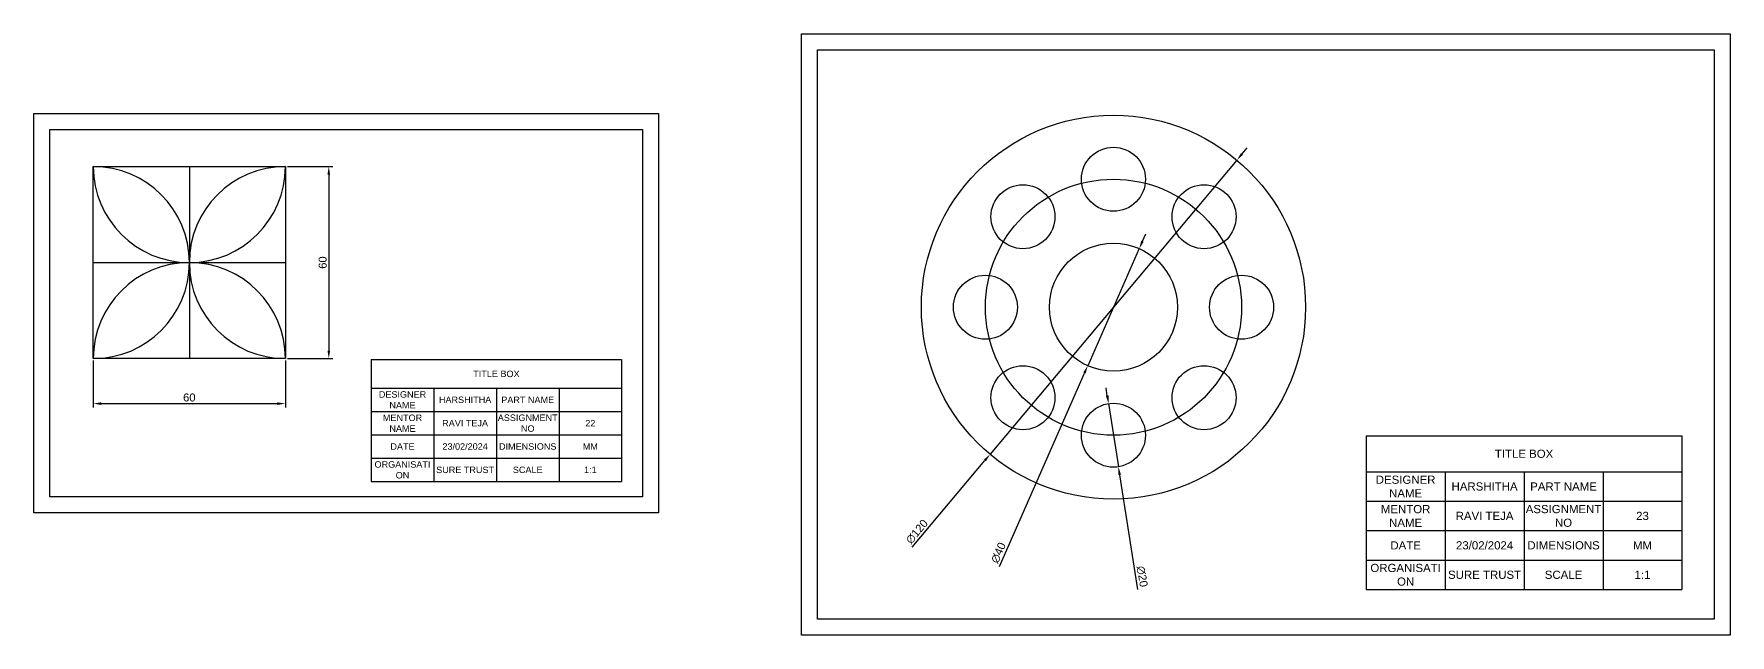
# Model space of a CAD drawing. Header units: millimetres. Extents: x 8176 to 10511, y 8428 to 8668.
# Drawn here: x 9981 to 10511, y 8457 to 8645 of the extents above; entities that cross this region are included whole.
import ezdxf

# ---------------------------------------------------------------- set-up
doc = ezdxf.new("R2010")
doc.units = ezdxf.units.MM
doc.styles.get("Standard").update_dxf_attribs({"font": 'arial.ttf'})
doc.dimstyles.new('ISO-25', dxfattribs={"dimtxt": 2.5, "dimasz": 2.5, "dimexe": 1.25, "dimexo": 0.625, "dimtad": 1, "dimtxsty": 'Standard', "dimcen": 2.5, "dimclre": 4, "dimclrt": 4, "dimadec": 0, "dimazin": 0, "dimtfac": 1, "dimtmove": 0, "dimatfit": 3, "dimfxl": 1, "dimarcsym": 0})

# ---------------------------------------------------------------- blocks, each defined once
blk = doc.blocks.new('*U17')
blk.add_circle((0, 0), 10)
blk = doc.blocks.new('*U18')
at = {"color": 0, "linetype": 'ByBlock', "lineweight": -2, "transparency": 16777216}
for p, rotation in [((8856.08, 8596.34), 90), ((8827.8, 8584.62), 135), ((8884.37, 8584.62), 45), ((8816.08, 8556.34), 180), ((8827.8, 8528.06), 225), ((8884.37, 8528.06), 315), ((8856.08, 8516.34), 270)]:
    blk.add_blockref('*U17', p, dxfattribs=dict(at, rotation=rotation))
blk.add_blockref('*U17', (8896.08, 8556.34), dxfattribs=at)
blk = doc.blocks.new('*D19')
at = {"color": 0, "lineweight": -2, "transparency": 16777216}
for p, q in [((10356.89, 8605.82), (10279.79, 8513.87)), ((10358.5, 8607.74), (10360.1, 8609.65)), ((10255.41, 8484.79), (10278.18, 8511.95))]:
    blk.add_line(p, q, dxfattribs=at)
at = {"color": 0, "transparency": 16777216}
for points in [[(10358.18, 8608), (10358.82, 8607.47), (10356.89, 8605.82)], [(10277.86, 8512.22), (10278.5, 8511.68), (10279.79, 8513.87)]]:
    blk.add_solid(points, dxfattribs=at)
at = {"layer": 'Defpoints', "color": 0, "transparency": 16777216}
for p in [(10356.89, 8605.82), (10279.79, 8513.87)]:
    blk.add_point(p, dxfattribs=at)
at = {"color": 4, "transparency": 16777216, "insert": (10256.95, 8489.69), "char_height": 2.5, "attachment_point": 5, "rotation": 50.0221}
blk.add_mtext('∅120', dxfattribs=at)
blk = doc.blocks.new('*D20')
at = {"color": 0, "lineweight": -2, "transparency": 16777216}
for p, q in [((10316.4, 8532.19), (10316.01, 8534.66)), ((10316.78, 8529.72), (10319.9, 8509.96)), ((10325.93, 8471.64), (10320.28, 8507.49))]:
    blk.add_line(p, q, dxfattribs=at)
at = {"color": 0, "transparency": 16777216}
for points in [[(10316.81, 8532.26), (10315.98, 8532.13), (10316.78, 8529.72)], [(10320.7, 8507.56), (10319.87, 8507.43), (10319.9, 8509.96)]]:
    blk.add_solid(points, dxfattribs=at)
at = {"layer": 'Defpoints', "color": 0, "transparency": 16777216}
for p in [(10316.78, 8529.72), (10319.9, 8509.96)]:
    blk.add_point(p, dxfattribs=at)
at = {"color": 4, "transparency": 16777216, "insert": (10327.29, 8475.67), "char_height": 2.5, "attachment_point": 5, "rotation": 278.9493}
blk.add_mtext('∅20', dxfattribs=at)
blk = doc.blocks.new('*D21')
at = {"color": 0, "lineweight": -2, "transparency": 16777216}
for p, q in [((10326.39, 8578.15), (10310.29, 8541.54)), ((10327.4, 8580.44), (10328.41, 8582.73)), ((10282.69, 8478.82), (10309.28, 8539.25))]:
    blk.add_line(p, q, dxfattribs=at)
at = {"color": 0, "transparency": 16777216}
for points in [[(10327.02, 8580.61), (10327.78, 8580.27), (10326.39, 8578.15)], [(10308.9, 8539.42), (10309.66, 8539.08), (10310.29, 8541.54)]]:
    blk.add_solid(points, dxfattribs=at)
at = {"layer": 'Defpoints', "color": 0, "transparency": 16777216}
for p in [(10326.39, 8578.15), (10310.29, 8541.54)]:
    blk.add_point(p, dxfattribs=at)
at = {"color": 4, "transparency": 16777216, "insert": (10282.41, 8483.07), "char_height": 2.5, "attachment_point": 5, "rotation": 66.2519}
blk.add_mtext('∅40', dxfattribs=at)
blk = doc.blocks.new('*D32')
at = {"color": 4, "lineweight": -2, "transparency": 16777216}
for p, q in [((9999.66, 8543.16), (9999.66, 8528.46)), ((10059.66, 8543.16), (10059.66, 8528.46))]:
    blk.add_line(p, q, dxfattribs=at)
at = {"color": 0, "lineweight": -2, "transparency": 16777216}
blk.add_line((10002.16, 8529.71), (10057.16, 8529.71), dxfattribs=at)
at = {"color": 0, "transparency": 16777216}
for points in [[(10002.16, 8530.13), (10002.16, 8529.3), (9999.66, 8529.71)], [(10057.16, 8530.13), (10057.16, 8529.3), (10059.66, 8529.71)]]:
    blk.add_solid(points, dxfattribs=at)
at = {"layer": 'Defpoints', "color": 0, "transparency": 16777216}
for p in [(9999.66, 8543.79), (10059.66, 8543.79), (10059.66, 8529.71)]:
    blk.add_point(p, dxfattribs=at)
at = {"color": 4, "transparency": 16777216, "insert": (10029.66, 8531.61), "char_height": 2.5, "attachment_point": 5}
blk.add_mtext('60', dxfattribs=at)
blk = doc.blocks.new('*D33')
at = {"color": 4, "lineweight": -2, "transparency": 16777216}
for p, q in [((10060.29, 8603.79), (10074.48, 8603.79)), ((10060.29, 8543.79), (10074.48, 8543.79))]:
    blk.add_line(p, q, dxfattribs=at)
at = {"color": 0, "lineweight": -2, "transparency": 16777216}
blk.add_line((10073.23, 8601.29), (10073.23, 8546.29), dxfattribs=at)
at = {"color": 0, "transparency": 16777216}
for points in [[(10072.81, 8601.29), (10073.64, 8601.29), (10073.23, 8603.79)], [(10072.81, 8546.29), (10073.64, 8546.29), (10073.23, 8543.79)]]:
    blk.add_solid(points, dxfattribs=at)
at = {"layer": 'Defpoints', "color": 0, "transparency": 16777216}
for p in [(10059.66, 8603.79), (10059.66, 8543.79), (10073.23, 8543.79)]:
    blk.add_point(p, dxfattribs=at)
at = {"color": 4, "transparency": 16777216, "insert": (10071.32, 8573.79), "char_height": 2.5, "attachment_point": 5, "rotation": 90}
blk.add_mtext('60', dxfattribs=at)
blk = doc.blocks.new('*T48')
at = {"color": 0, "linetype": 'ByBlock', "lineweight": -2, "transparency": 16777216}
for p, q in [((0, 0), (98.65, 0)), ((0, 0), (0, -48.05)), ((98.65, 0), (98.65, -48.05)), ((0, -11.25), (98.65, -11.25)), ((24.66, -11.25), (24.66, -48.05)), ((49.32, -11.25), (49.32, -48.05)), ((73.99, -11.25), (73.99, -48.05)), ((0, -20.45), (98.65, -20.45)), ((0, -29.65), (98.65, -29.65)), ((0, -38.85), (98.65, -38.85)), ((0, -48.05), (98.65, -48.05))]:
    blk.add_line(p, q, dxfattribs=at)
blk = doc.blocks.new('*T50')
at = {"color": 0, "linetype": 'ByBlock', "lineweight": -2, "transparency": 16777216}
for p, q in [((0, 0), (78.23, 0)), ((0, 0), (0, -38.11)), ((78.23, 0), (78.23, -38.11)), ((0, -8.92), (78.23, -8.92)), ((19.56, -8.92), (19.56, -38.11)), ((39.12, -8.92), (39.12, -38.11)), ((58.67, -8.92), (58.67, -38.11)), ((0, -16.22), (78.23, -16.22)), ((0, -23.51), (78.23, -23.51)), ((0, -30.81), (78.23, -30.81)), ((0, -38.11), (78.23, -38.11))]:
    blk.add_line(p, q, dxfattribs=at)

msp = doc.modelspace()

# ---------------------------------------------------------------- linework, layer by layer
for p, q in [((10029.664, 8603.79), (10029.664, 8543.79)), ((9999.664, 8573.79), (10059.664, 8573.79))]:
    msp.add_line(p, q)
for points in [[(10220.852, 8645.267), (10510.949, 8645.267), (10510.949, 8457.353), (10220.852, 8457.353)], [(10225.852, 8640.267), (10505.949, 8640.267), (10505.949, 8462.353), (10225.852, 8462.353)], [(9981.116, 8620.341), (10176.192, 8620.341), (10176.192, 8495.606), (9981.116, 8495.606)], [(9986.116, 8615.341), (10171.192, 8615.341), (10171.192, 8500.606), (9986.116, 8500.606)], [(9999.664, 8603.79), (10059.664, 8603.79), (10059.664, 8543.79), (9999.664, 8543.79)]]:
    msp.add_lwpolyline(points, close=True)
for radius in [60, 40, 20]:
    msp.add_circle((10318.34, 8559.843), radius)
for centre, start, end in [((9999.664, 8573.79), 270, 90), ((10029.664, 8603.79), 180, 0), ((10059.664, 8573.79), 90, 270), ((10029.664, 8543.79), 0, 180)]:
    msp.add_arc(centre, 30, start, end)

# ---------------------------------------------------------------- block references
for name, p in [('*U18', (1462.257, 3.502)), ('*T50', (10086.472, 8543.452)), ('*T48', (10397.27, 8519.645))]:
    msp.add_blockref(name, p)

# ---------------------------------------------------------------- texts
at = {"attachment_point": 5}
for s, width, gutter_width, insert, char_height in [('TITLE BOX', 78.23152, 10.135, (10125.588, 8538.992), 2.027), ('DESIGNER NAME', 19.55788, 10.135, (10096.251, 8530.884), 2.02704), ('HARSHITHA', 19.55788, 10.135, (10115.809, 8530.884), 2.027), ('PART NAME', 19.55788, 10.135, (10135.367, 8530.884), 2.027), ('MENTOR NAME', 19.55788, 10.135, (10096.251, 8523.587), 2.02704), ('ASSIGNMENT NO', 19.55788, 10.135, (10135.367, 8523.587), 2.02704), ('RAVI TEJA', 19.55788, 10.135, (10115.809, 8523.587), 2.027), ('22', 19.55788, 10.135, (10154.925, 8523.587), 2.027), ('DATE', 19.55788, 10.135, (10096.251, 8516.29), 2.027), ('23/02/2024', 19.55788, 10.135, (10115.809, 8516.29), 2.027), ('DIMENSIONS', 19.55788, 10.135, (10135.367, 8516.29), 2.027), ('MM', 19.55788, 10.135, (10154.925, 8516.29), 2.027), ('TITLE BOX', 98.64775, 12.78, (10446.594, 8514.021), 2.556), ('ORGANISATI\\PON', 19.55788, 10.135, (10096.251, 8508.992), 2.027), ('SURE TRUST', 19.55788, 10.135, (10115.809, 8508.992), 2.027), ('SCALE', 19.55788, 10.135, (10135.367, 8508.992), 2.027), ('1:1', 19.55788, 10.135, (10154.925, 8508.992), 2.027), ('DESIGNER NAME', 24.66194, 12.78, (10409.601, 8503.797), 2.55604), ('HARSHITHA', 24.66194, 12.78, (10434.263, 8503.797), 2.556), ('PART NAME', 24.66194, 12.78, (10458.925, 8503.797), 2.556), ('MENTOR NAME', 24.66194, 12.78, (10409.601, 8494.596), 2.55604), ('RAVI TEJA', 24.66194, 12.78, (10434.263, 8494.596), 2.556), ('ASSIGNMENT NO', 24.66194, 12.78, (10458.925, 8494.596), 2.55604), ('23', 24.66194, 12.78, (10483.587, 8494.596), 2.556), ('DATE', 24.66194, 12.78, (10409.601, 8485.394), 2.556), ('23/02/2024', 24.66194, 12.78, (10434.263, 8485.394), 2.556), ('DIMENSIONS', 24.66194, 12.78, (10458.925, 8485.394), 2.556), ('MM', 24.66194, 12.78, (10483.587, 8485.394), 2.556), ('ORGANISATI\\PON', 24.66194, 12.78, (10409.601, 8476.192), 2.556), ('SURE TRUST', 24.66194, 12.78, (10434.263, 8476.192), 2.556), ('SCALE', 24.66194, 12.78, (10458.925, 8476.192), 2.556), ('1:1', 24.66194, 12.78, (10483.587, 8476.192), 2.556)]:
    msp.add_mtext_dynamic_manual_height_columns(s, width=width, gutter_width=gutter_width, heights=[0], dxfattribs=dict(at, insert=insert, char_height=char_height))

# ---------------------------------------------------------------- dimensions: what is measured, and where the dimension line sits
for p1, p2, picture, middle in [((10356.89, 8605.82), (10279.79, 8513.865), '*D19', (10258.457, 8488.421)), ((10326.394, 8578.149), (10310.286, 8541.536), '*D21', (10284.213, 8482.275)), ((10316.784, 8529.721), (10319.896, 8509.964), '*D20', (10325.345, 8475.361))]:
    dim = msp.add_diameter_dim_2p(p1=p1, p2=p2, dimstyle='ISO-25')
    dim.commit()
    dim.dimension.update_dxf_attribs({"geometry": picture, "text_midpoint": middle, "dimtype": 163})
dim = msp.add_linear_dim(base=(10073.225, 8543.79), p1=(10059.664, 8603.79), p2=(10059.664, 8543.79), angle=90, dimstyle='ISO-25')
dim.commit()
dim.dimension.update_dxf_attribs({"geometry": '*D33', "text_midpoint": (10071.324, 8573.79)})
dim = msp.add_linear_dim(base=(10059.664, 8529.713), p1=(9999.664, 8543.79), p2=(10059.664, 8543.79), dimstyle='ISO-25')
dim.commit()
dim.dimension.update_dxf_attribs({"geometry": '*D32', "text_midpoint": (10029.664, 8531.615)})

doc.saveas('drawing.dxf')
